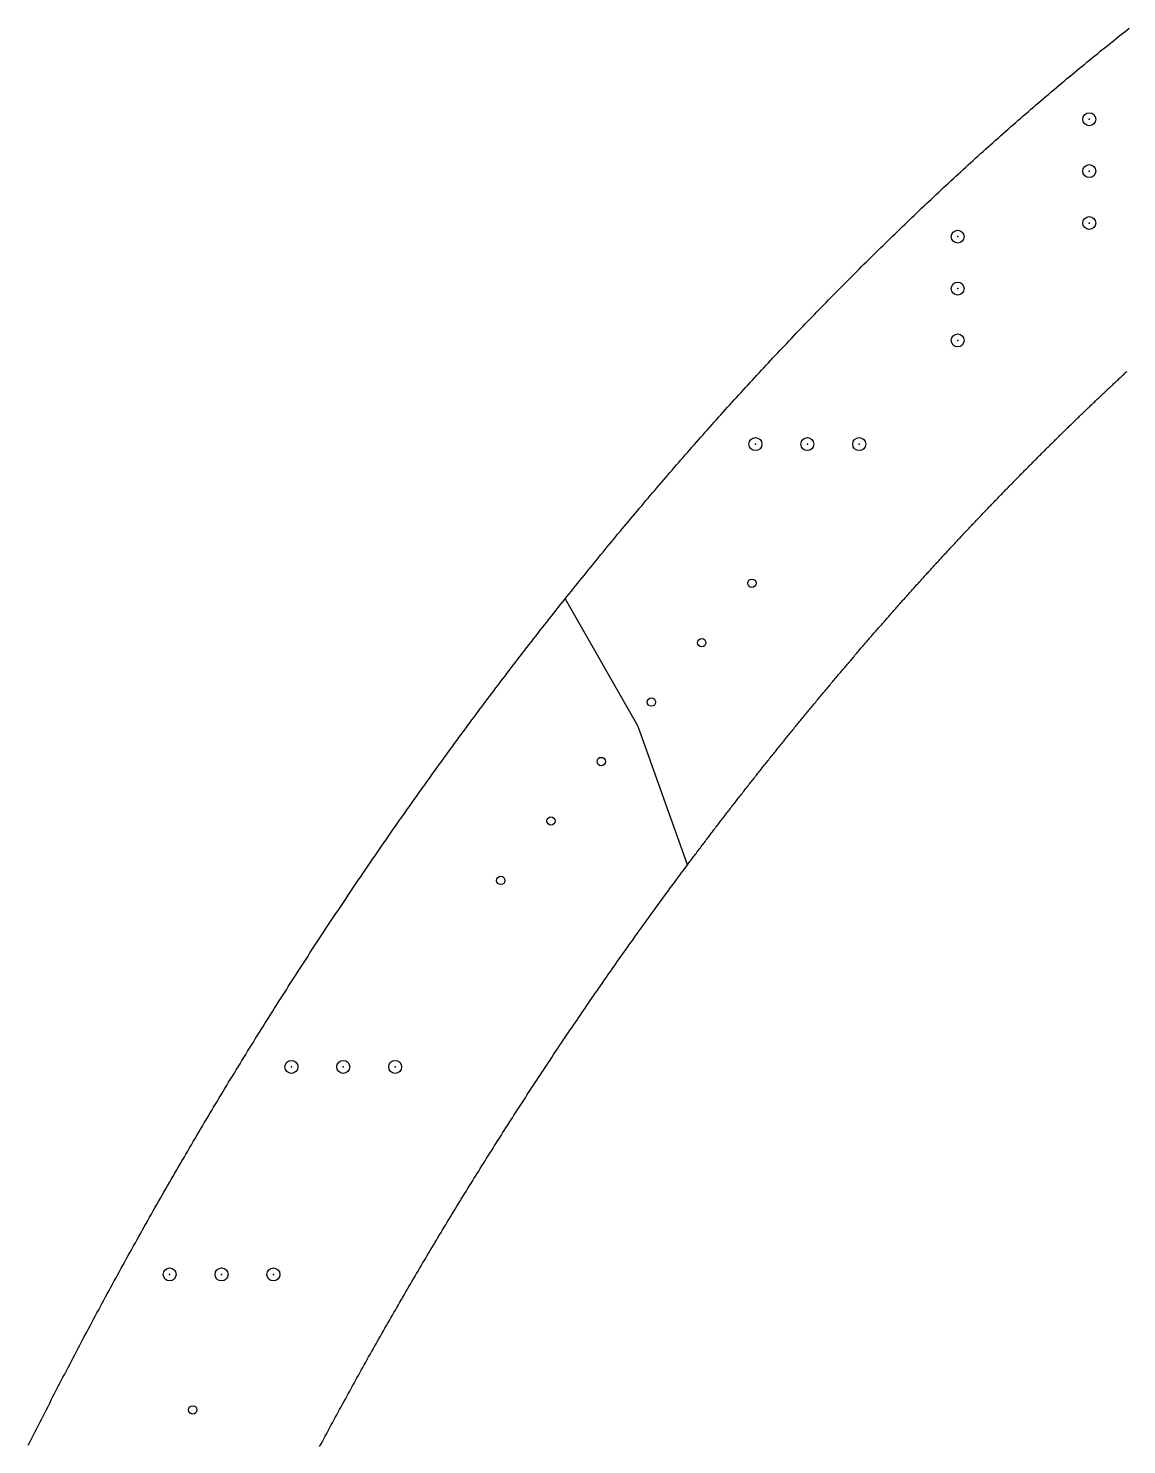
# Model space of a CAD drawing. Extents: x 44 to 491, y 65 to 774.
# Drawn here: x 108.4 to 193.1, y 388.1 to 497.2 of the extents above; entities that cross this region are included whole.
import ezdxf

# ---------------------------------------------------------------- set-up
doc = ezdxf.new("R2010")
doc.units = 0
doc.header["$PDMODE"] = 32
doc.header["$PDSIZE"] = 1
doc.layers.get('0').update_dxf_attribs({"linetype": 'CONTINUOUS'})
doc.layers.add('DRILLING', color=3, linetype='CONTINUOUS')
doc.layers.add('ENGRAVE', color=4, linetype='CONTINUOUS')

# ---------------------------------------------------------------- blocks, each defined once
blk = doc.blocks.new('*U199')
at = {"layer": 'ENGRAVE'}
blk.add_point((0, 0), dxfattribs=at)
blk = doc.blocks.new('*U200')
at = {"layer": 'ENGRAVE', "color": 0, "linetype": 'BYBLOCK'}
for p in [(0, 0), (4, 0), (8, 0)]:
    blk.add_blockref('*U199', p, dxfattribs=at)
blk = doc.blocks.new('*U201')
at = {"layer": 'ENGRAVE'}
blk.add_point((0, 0), dxfattribs=at)
blk = doc.blocks.new('*U202')
at = {"layer": 'ENGRAVE', "color": 0, "linetype": 'BYBLOCK'}
for p in [(0, 0), (4, 0), (8, 0)]:
    blk.add_blockref('*U201', p, dxfattribs=at)
blk = doc.blocks.new('*U203')
at = {"layer": 'ENGRAVE'}
blk.add_point((0, 0), dxfattribs=at)
blk = doc.blocks.new('*U204')
at = {"layer": 'ENGRAVE', "color": 0, "linetype": 'BYBLOCK'}
for p in [(0, 0), (4, 0), (8, 0)]:
    blk.add_blockref('*U203', p, dxfattribs=at)
blk = doc.blocks.new('*U207')
at = {"layer": 'ENGRAVE'}
blk.add_point((0, 0), dxfattribs=at)
blk = doc.blocks.new('*U208')
at = {"layer": 'ENGRAVE', "color": 0, "linetype": 'BYBLOCK'}
for p in [(0, 0), (4, 0), (8, 0)]:
    blk.add_blockref('*U207', p, dxfattribs=at)
blk = doc.blocks.new('*U209')
at = {"layer": 'ENGRAVE'}
blk.add_point((0, 0), dxfattribs=at)
blk = doc.blocks.new('*U210')
at = {"layer": 'ENGRAVE', "color": 0, "linetype": 'BYBLOCK'}
for p in [(0, 0), (4, 0), (8, 0)]:
    blk.add_blockref('*U209', p, dxfattribs=at)

msp = doc.modelspace()

# ---------------------------------------------------------------- linework, layer by layer
for p, q in [((149.8253, 453.2452), (155.4147, 443.5)), ((155.489, 443.339), (155.4147, 443.5)), ((159.2693, 432.7598), (155.489, 443.339))]:
    msp.add_line(p, q)
for points in [[(149.825, 453.245, 0), (149.987, 453.447, 0), (150.148, 453.649, 0), (150.31, 453.85, 0), (150.471, 454.051, 0), (150.633, 454.253, 0), (150.795, 454.454, 0), (150.957, 454.655, 0), (151.12, 454.856, 0), (151.282, 455.056, 0), (151.445, 455.257, 0), (151.608, 455.458, 0), (151.771, 455.658, 0), (151.934, 455.858, 0), (152.097, 456.058, 0), (152.26, 456.258, 0), (152.424, 456.458, 0), (152.588, 456.658, 0), (152.752, 456.858, 0), (152.916, 457.057, 0), (153.08, 457.256, 0), (153.244, 457.456, 0), (153.409, 457.655, 0), (153.573, 457.854, 0), (153.738, 458.053, 0), (153.903, 458.251, 0), (154.068, 458.45, 0), (154.233, 458.648, 0), (154.399, 458.847, 0), (154.564, 459.045, 0), (154.73, 459.243, 0), (154.896, 459.441, 0), (155.062, 459.639, 0), (155.228, 459.837, 0), (155.394, 460.034, 0), (155.561, 460.232, 0), (155.728, 460.429, 0), (155.894, 460.626, 0), (156.061, 460.823, 0), (156.228, 461.02, 0), (156.396, 461.217, 0), (156.563, 461.414, 0), (156.731, 461.61, 0), (156.898, 461.807, 0), (157.066, 462.003, 0), (157.234, 462.199, 0), (157.402, 462.395, 0), (157.571, 462.591, 0), (157.739, 462.787, 0), (157.908, 462.982, 0), (158.077, 463.178, 0), (158.246, 463.373, 0), (158.415, 463.568, 0), (158.584, 463.763, 0), (158.753, 463.958, 0), (158.923, 464.153, 0), (159.093, 464.347, 0), (159.263, 464.542, 0), (159.433, 464.736, 0), (159.603, 464.93, 0), (159.774, 465.124, 0), (159.944, 465.318, 0), (160.115, 465.512, 0), (160.286, 465.705, 0), (160.457, 465.899, 0), (160.629, 466.092, 0), (160.8, 466.285, 0), (160.972, 466.478, 0), (161.143, 466.671, 0), (161.315, 466.863, 0), (161.488, 467.056, 0), (161.66, 467.248, 0), (161.832, 467.441, 0), (162.005, 467.633, 0), (162.178, 467.824, 0), (162.351, 468.016, 0), (162.524, 468.208, 0), (162.697, 468.399, 0), (162.871, 468.59, 0), (163.045, 468.781, 0), (163.219, 468.972, 0), (163.393, 469.163, 0), (163.567, 469.354, 0), (163.741, 469.544, 0), (163.916, 469.734, 0), (164.091, 469.924, 0), (164.266, 470.114, 0), (164.441, 470.304, 0), (164.616, 470.494, 0), (164.792, 470.683, 0), (164.968, 470.872, 0), (165.143, 471.062, 0), (165.319, 471.251, 0), (165.496, 471.439, 0), (165.672, 471.628, 0), (165.849, 471.816, 0), (166.025, 472.005, 0), (166.202, 472.193, 0), (166.379, 472.381, 0), (166.557, 472.569, 0), (166.734, 472.756, 0), (166.912, 472.944, 0), (167.09, 473.131, 0), (167.268, 473.318, 0), (167.446, 473.505, 0), (167.624, 473.692, 0), (167.802, 473.879, 0), (167.981, 474.065, 0), (168.16, 474.251, 0), (168.339, 474.438, 0), (168.518, 474.624, 0), (168.697, 474.81, 0), (168.877, 474.995, 0), (169.057, 475.181, 0), (169.236, 475.366, 0), (169.416, 475.551, 0), (169.597, 475.736, 0), (169.777, 475.921, 0), (169.957, 476.106, 0), (170.138, 476.29, 0), (170.319, 476.475, 0), (170.5, 476.659, 0), (170.681, 476.843, 0), (170.863, 477.027, 0), (171.044, 477.211, 0), (171.226, 477.394, 0), (171.408, 477.578, 0), (171.59, 477.761, 0), (171.772, 477.944, 0), (171.954, 478.127, 0), (172.137, 478.31, 0), (172.319, 478.492, 0), (172.502, 478.675, 0), (172.685, 478.857, 0), (172.868, 479.039, 0), (173.052, 479.221, 0), (173.235, 479.403, 0), (173.419, 479.584, 0), (173.602, 479.766, 0), (173.786, 479.947, 0), (173.971, 480.128, 0), (174.155, 480.309, 0), (174.339, 480.49, 0), (174.524, 480.67, 0), (174.709, 480.851, 0), (174.894, 481.031, 0), (175.079, 481.211, 0), (175.264, 481.391, 0), (175.45, 481.571, 0), (175.635, 481.75, 0), (175.821, 481.929, 0), (176.007, 482.109, 0), (176.193, 482.288, 0), (176.38, 482.466, 0), (176.566, 482.645, 0), (176.753, 482.823, 0), (176.94, 483.002, 0), (177.127, 483.18, 0), (177.314, 483.358, 0), (177.502, 483.535, 0), (177.689, 483.713, 0), (177.877, 483.89, 0), (178.065, 484.067, 0), (178.253, 484.244, 0), (178.441, 484.421, 0), (178.63, 484.597, 0), (178.819, 484.774, 0), (179.007, 484.95, 0), (179.196, 485.126, 0), (179.386, 485.302, 0), (179.575, 485.477, 0), (179.765, 485.652, 0), (179.954, 485.828, 0), (180.144, 486.003, 0), (180.335, 486.177, 0), (180.525, 486.352, 0), (180.716, 486.526, 0), (180.906, 486.7, 0), (181.097, 486.874, 0), (181.288, 487.048, 0), (181.48, 487.221, 0), (181.671, 487.395, 0), (181.863, 487.568, 0), (182.055, 487.741, 0), (182.247, 487.913, 0), (182.439, 488.086, 0), (182.632, 488.258, 0), (182.824, 488.43, 0), (183.017, 488.602, 0), (183.21, 488.773, 0), (183.403, 488.945, 0), (183.597, 489.116, 0), (183.79, 489.287, 0), (183.984, 489.458, 0), (184.178, 489.628, 0), (184.372, 489.798, 0), (184.567, 489.968, 0), (184.761, 490.138, 0), (184.956, 490.308, 0), (185.151, 490.477, 0), (185.346, 490.646, 0), (185.542, 490.815, 0), (185.737, 490.984, 0), (185.933, 491.153, 0), (186.129, 491.321, 0), (186.325, 491.489, 0), (186.521, 491.657, 0), (186.718, 491.824, 0), (186.915, 491.992, 0), (187.111, 492.159, 0), (187.309, 492.326, 0), (187.506, 492.493, 0), (187.703, 492.659, 0), (187.901, 492.826, 0), (188.099, 492.992, 0), (188.297, 493.157, 0), (188.495, 493.323, 0), (188.694, 493.488, 0), (188.892, 493.653, 0), (189.091, 493.818, 0), (189.29, 493.983, 0), (189.489, 494.147, 0), (189.689, 494.312, 0), (189.888, 494.476, 0), (190.088, 494.639, 0), (190.288, 494.803, 0), (190.488, 494.966, 0), (190.688, 495.129, 0), (190.889, 495.292, 0), (191.09, 495.455, 0), (191.29, 495.617, 0), (191.492, 495.779, 0), (191.693, 495.941, 0), (191.894, 496.103, 0), (192.096, 496.264, 0), (192.298, 496.425, 0), (192.5, 496.586, 0), (192.702, 496.747, 0), (192.904, 496.907, 0), (193.107, 497.067, 0), (193.31, 497.227, 0)], [(159.269, 432.76, 0), (159.331, 432.842, 0), (159.392, 432.924, 0), (159.453, 433.006, 0), (159.514, 433.088, 0), (159.576, 433.169, 0), (159.637, 433.251, 0), (159.699, 433.333, 0), (159.76, 433.415, 0), (159.821, 433.497, 0), (159.883, 433.578, 0), (159.944, 433.66, 0), (160.006, 433.742, 0), (160.068, 433.824, 0), (160.129, 433.905, 0), (160.191, 433.987, 0), (160.252, 434.069, 0), (160.314, 434.15, 0), (160.376, 434.232, 0), (160.437, 434.313, 0), (160.499, 434.395, 0), (160.561, 434.477, 0), (160.623, 434.558, 0), (160.685, 434.639, 0), (160.746, 434.721, 0), (160.808, 434.802, 0), (160.87, 434.884, 0), (160.932, 434.965, 0), (160.994, 435.047, 0), (161.056, 435.128, 0), (161.118, 435.209, 0), (161.18, 435.291, 0), (161.242, 435.372, 0), (161.304, 435.453, 0), (161.366, 435.534, 0), (161.428, 435.616, 0), (161.49, 435.697, 0), (161.553, 435.778, 0), (161.615, 435.859, 0), (161.677, 435.94, 0), (161.739, 436.022, 0), (161.802, 436.103, 0), (161.864, 436.184, 0), (161.926, 436.265, 0), (161.989, 436.346, 0), (162.051, 436.427, 0), (162.113, 436.508, 0), (162.176, 436.589, 0), (162.238, 436.67, 0), (162.301, 436.751, 0), (162.363, 436.832, 0), (162.426, 436.913, 0), (162.489, 436.994, 0), (162.551, 437.074, 0), (162.614, 437.155, 0), (162.676, 437.236, 0), (162.739, 437.317, 0), (162.802, 437.398, 0), (162.865, 437.479, 0), (162.927, 437.559, 0), (162.99, 437.64, 0), (163.053, 437.721, 0), (163.116, 437.801, 0), (163.179, 437.882, 0), (163.242, 437.963, 0), (163.305, 438.043, 0), (163.367, 438.124, 0), (163.43, 438.205, 0), (163.493, 438.285, 0), (163.557, 438.366, 0), (163.62, 438.446, 0), (163.683, 438.527, 0), (163.746, 438.607, 0), (163.809, 438.688, 0), (163.872, 438.768, 0), (163.935, 438.849, 0), (163.999, 438.929, 0), (164.062, 439.01, 0), (164.125, 439.09, 0), (164.188, 439.17, 0), (164.252, 439.251, 0), (164.315, 439.331, 0), (164.379, 439.411, 0), (164.442, 439.492, 0), (164.505, 439.572, 0), (164.569, 439.652, 0), (164.632, 439.732, 0), (164.696, 439.813, 0), (164.76, 439.893, 0), (164.823, 439.973, 0), (164.887, 440.053, 0), (164.95, 440.133, 0), (165.014, 440.213, 0), (165.078, 440.293, 0), (165.142, 440.374, 0), (165.205, 440.454, 0), (165.269, 440.534, 0), (165.333, 440.614, 0), (165.397, 440.694, 0), (165.461, 440.774, 0), (165.524, 440.854, 0), (165.588, 440.934, 0), (165.652, 441.013, 0), (165.716, 441.093, 0), (165.78, 441.173, 0), (165.844, 441.253, 0), (165.908, 441.333, 0), (165.972, 441.413, 0), (166.037, 441.493, 0), (166.101, 441.572, 0), (166.165, 441.652, 0), (166.229, 441.732, 0), (166.293, 441.812, 0), (166.357, 441.891, 0), (166.422, 441.971, 0), (166.486, 442.051, 0), (166.55, 442.13, 0), (166.615, 442.21, 0), (166.679, 442.289, 0), (166.743, 442.369, 0), (166.808, 442.449, 0), (166.872, 442.528, 0), (166.937, 442.608, 0), (167.001, 442.687, 0), (167.066, 442.767, 0), (167.13, 442.846, 0), (167.195, 442.926, 0), (167.259, 443.005, 0), (167.324, 443.084, 0), (167.389, 443.164, 0), (167.453, 443.243, 0), (167.518, 443.322, 0), (167.583, 443.402, 0), (167.648, 443.481, 0), (167.712, 443.56, 0), (167.777, 443.639, 0), (167.842, 443.719, 0), (167.907, 443.798, 0), (167.972, 443.877, 0), (168.037, 443.956, 0), (168.102, 444.035, 0), (168.166, 444.114, 0), (168.231, 444.194, 0), (168.296, 444.273, 0), (168.362, 444.352, 0), (168.427, 444.431, 0), (168.492, 444.51, 0), (168.557, 444.589, 0), (168.622, 444.668, 0), (168.687, 444.747, 0), (168.752, 444.826, 0), (168.817, 444.904, 0), (168.883, 444.983, 0), (168.948, 445.062, 0), (169.013, 445.141, 0), (169.079, 445.22, 0), (169.144, 445.299, 0), (169.209, 445.377, 0), (169.275, 445.456, 0), (169.34, 445.535, 0), (169.405, 445.614, 0), (169.471, 445.692, 0), (169.536, 445.771, 0), (169.602, 445.85, 0), (169.667, 445.928, 0), (169.733, 446.007, 0), (169.799, 446.085, 0), (169.864, 446.164, 0), (169.93, 446.242, 0), (169.995, 446.321, 0), (170.061, 446.399, 0), (170.127, 446.478, 0), (170.193, 446.556, 0), (170.258, 446.635, 0), (170.324, 446.713, 0), (170.39, 446.791, 0), (170.456, 446.87, 0), (170.522, 446.948, 0), (170.587, 447.026, 0), (170.653, 447.105, 0), (170.719, 447.183, 0), (170.785, 447.261, 0), (170.851, 447.339, 0), (170.917, 447.418, 0), (170.983, 447.496, 0), (171.049, 447.574, 0), (171.115, 447.652, 0), (171.181, 447.73, 0), (171.247, 447.808, 0), (171.313, 447.886, 0), (171.38, 447.964, 0), (171.446, 448.042, 0), (171.512, 448.12, 0), (171.578, 448.198, 0), (171.644, 448.276, 0), (171.71, 448.353, 0), (171.777, 448.431, 0), (171.843, 448.509, 0), (171.909, 448.587, 0), (171.975, 448.664, 0), (172.042, 448.742, 0), (172.108, 448.819, 0), (172.174, 448.897, 0), (172.241, 448.975, 0), (172.307, 449.052, 0), (172.373, 449.13, 0), (172.44, 449.207, 0), (172.506, 449.284, 0), (172.573, 449.362, 0), (172.639, 449.439, 0), (172.705, 449.517, 0), (172.772, 449.594, 0), (172.838, 449.671, 0), (172.905, 449.748, 0), (172.972, 449.825, 0), (173.038, 449.903, 0), (173.105, 449.98, 0), (173.171, 450.057, 0), (173.238, 450.134, 0), (173.305, 450.211, 0), (173.371, 450.288, 0), (173.438, 450.365, 0), (173.505, 450.442, 0), (173.571, 450.519, 0), (173.638, 450.596, 0), (173.705, 450.672, 0), (173.771, 450.749, 0), (173.838, 450.826, 0), (173.905, 450.903, 0), (173.972, 450.979, 0), (174.039, 451.056, 0), (174.106, 451.133, 0), (174.172, 451.209, 0), (174.239, 451.286, 0), (174.306, 451.362, 0), (174.373, 451.439, 0), (174.44, 451.515, 0), (174.507, 451.592, 0), (174.574, 451.668, 0), (174.641, 451.744, 0), (174.708, 451.821, 0), (174.775, 451.897, 0), (174.842, 451.973, 0), (174.909, 452.05, 0), (174.976, 452.126, 0), (175.044, 452.202, 0), (175.111, 452.278, 0), (175.178, 452.354, 0), (175.245, 452.43, 0), (175.312, 452.506, 0), (175.38, 452.582, 0), (175.447, 452.658, 0), (175.514, 452.734, 0), (175.581, 452.81, 0), (175.649, 452.886, 0), (175.716, 452.961, 0), (175.783, 453.037, 0), (175.851, 453.113, 0), (175.918, 453.189, 0), (175.985, 453.264, 0), (176.053, 453.34, 0), (176.12, 453.416, 0), (176.188, 453.491, 0), (176.255, 453.567, 0), (176.323, 453.642, 0), (176.39, 453.718, 0), (176.458, 453.793, 0), (176.525, 453.868, 0), (176.593, 453.944, 0), (176.66, 454.019, 0), (176.728, 454.094, 0), (176.796, 454.17, 0), (176.863, 454.245, 0), (176.931, 454.32, 0), (176.999, 454.395, 0), (177.066, 454.47, 0), (177.134, 454.545, 0), (177.202, 454.62, 0), (177.27, 454.695, 0), (177.338, 454.77, 0), (177.405, 454.845, 0), (177.473, 454.92, 0), (177.541, 454.995, 0), (177.609, 455.07, 0), (177.677, 455.145, 0), (177.745, 455.219, 0), (177.813, 455.294, 0), (177.881, 455.369, 0), (177.949, 455.443, 0), (178.017, 455.518, 0), (178.085, 455.593, 0), (178.153, 455.667, 0), (178.221, 455.742, 0), (178.289, 455.816, 0), (178.357, 455.891, 0), (178.426, 455.965, 0), (178.494, 456.04, 0), (178.562, 456.114, 0), (178.63, 456.188, 0), (178.699, 456.263, 0), (178.767, 456.337, 0), (178.835, 456.411, 0), (178.904, 456.486, 0), (178.972, 456.56, 0), (179.041, 456.634, 0), (179.109, 456.708, 0), (179.178, 456.782, 0), (179.246, 456.857, 0), (179.315, 456.931, 0), (179.383, 457.005, 0), (179.452, 457.079, 0), (179.521, 457.153, 0), (179.589, 457.227, 0), (179.658, 457.301, 0), (179.727, 457.375, 0), (179.796, 457.449, 0), (179.865, 457.523, 0), (179.933, 457.596, 0), (180.002, 457.67, 0), (180.071, 457.744, 0), (180.14, 457.818, 0), (180.209, 457.892, 0), (180.278, 457.965, 0), (180.347, 458.039, 0), (180.416, 458.113, 0), (180.485, 458.186, 0), (180.554, 458.26, 0), (180.624, 458.334, 0), (180.693, 458.407, 0), (180.762, 458.481, 0), (180.831, 458.554, 0), (180.9, 458.628, 0), (180.97, 458.701, 0), (181.039, 458.775, 0), (181.108, 458.848, 0), (181.178, 458.922, 0), (181.247, 458.995, 0), (181.317, 459.068, 0), (181.386, 459.142, 0), (181.456, 459.215, 0), (181.525, 459.288, 0), (181.595, 459.362, 0), (181.664, 459.435, 0), (181.734, 459.508, 0), (181.804, 459.581, 0), (181.873, 459.654, 0), (181.943, 459.728, 0), (182.013, 459.801, 0), (182.083, 459.874, 0), (182.153, 459.947, 0), (182.222, 460.02, 0), (182.292, 460.093, 0), (182.362, 460.166, 0), (182.432, 460.239, 0), (182.502, 460.312, 0), (182.572, 460.385, 0), (182.642, 460.458, 0), (182.712, 460.531, 0), (182.783, 460.603, 0), (182.853, 460.676, 0), (182.923, 460.749, 0), (182.993, 460.822, 0), (183.063, 460.895, 0), (183.134, 460.967, 0), (183.204, 461.04, 0), (183.274, 461.113, 0), (183.345, 461.186, 0), (183.415, 461.258, 0), (183.485, 461.331, 0), (183.556, 461.403, 0), (183.626, 461.476, 0), (183.697, 461.549, 0), (183.767, 461.621, 0), (183.838, 461.694, 0), (183.909, 461.766, 0), (183.979, 461.839, 0), (184.05, 461.911, 0), (184.121, 461.984, 0), (184.192, 462.056, 0), (184.262, 462.128, 0), (184.333, 462.201, 0), (184.404, 462.273, 0), (184.475, 462.345, 0), (184.546, 462.418, 0), (184.617, 462.49, 0), (184.688, 462.562, 0), (184.759, 462.634, 0), (184.83, 462.707, 0), (184.901, 462.779, 0), (184.972, 462.851, 0), (185.043, 462.923, 0), (185.114, 462.995, 0), (185.185, 463.067, 0), (185.256, 463.139, 0), (185.328, 463.211, 0), (185.399, 463.283, 0), (185.47, 463.355, 0), (185.542, 463.427, 0), (185.613, 463.499, 0), (185.684, 463.571, 0), (185.756, 463.643, 0), (185.827, 463.715, 0), (185.898, 463.786, 0), (185.97, 463.858, 0), (186.041, 463.93, 0), (186.113, 464.001, 0), (186.185, 464.073, 0), (186.256, 464.145, 0), (186.328, 464.216, 0), (186.399, 464.288, 0), (186.471, 464.36, 0), (186.543, 464.431, 0), (186.614, 464.503, 0), (186.686, 464.574, 0), (186.758, 464.646, 0), (186.83, 464.717, 0), (186.901, 464.788, 0), (186.973, 464.86, 0), (187.045, 464.931, 0), (187.117, 465.002, 0), (187.189, 465.073, 0), (187.261, 465.145, 0), (187.332, 465.216, 0), (187.404, 465.287, 0), (187.476, 465.358, 0), (187.548, 465.429, 0), (187.62, 465.5, 0), (187.692, 465.571, 0), (187.764, 465.642, 0), (187.836, 465.713, 0), (187.909, 465.784, 0), (187.981, 465.855, 0), (188.053, 465.926, 0), (188.125, 465.997, 0), (188.197, 466.067, 0), (188.269, 466.138, 0), (188.341, 466.209, 0), (188.413, 466.279, 0), (188.486, 466.35, 0), (188.558, 466.42, 0), (188.63, 466.491, 0), (188.702, 466.561, 0), (188.774, 466.632, 0), (188.847, 466.702, 0), (188.919, 466.772, 0), (188.991, 466.843, 0), (189.064, 466.913, 0), (189.136, 466.983, 0), (189.208, 467.053, 0), (189.281, 467.124, 0), (189.353, 467.194, 0), (189.426, 467.264, 0), (189.498, 467.334, 0), (189.57, 467.404, 0), (189.643, 467.474, 0), (189.715, 467.543, 0), (189.788, 467.613, 0), (189.86, 467.683, 0), (189.933, 467.753, 0), (190.005, 467.823, 0), (190.078, 467.892, 0), (190.151, 467.962, 0), (190.223, 468.032, 0), (190.296, 468.101, 0), (190.368, 468.171, 0), (190.441, 468.24, 0), (190.514, 468.31, 0), (190.586, 468.379, 0), (190.659, 468.448, 0), (190.732, 468.518, 0), (190.804, 468.587, 0), (190.877, 468.656, 0), (190.95, 468.725, 0), (191.023, 468.795, 0), (191.096, 468.864, 0), (191.168, 468.933, 0), (191.241, 469.002, 0), (191.314, 469.071, 0), (191.387, 469.14, 0), (191.46, 469.209, 0), (191.533, 469.277, 0), (191.606, 469.346, 0), (191.679, 469.415, 0), (191.752, 469.484, 0), (191.825, 469.552, 0), (191.898, 469.621, 0), (191.971, 469.69, 0), (192.044, 469.758, 0), (192.117, 469.827, 0), (192.19, 469.895, 0), (192.263, 469.964, 0), (192.336, 470.032, 0), (192.409, 470.1, 0), (192.482, 470.169, 0), (192.555, 470.237, 0), (192.628, 470.305, 0), (192.701, 470.373, 0), (192.775, 470.441, 0), (192.848, 470.509, 0), (192.921, 470.577, 0), (192.994, 470.645, 0), (193.068, 470.713, 0), (193.141, 470.781, 0)], [(108.437, 388.003, 0), (108.563, 388.253, 0), (108.688, 388.504, 0), (108.814, 388.755, 0), (108.94, 389.005, 0), (109.066, 389.256, 0), (109.193, 389.506, 0), (109.32, 389.756, 0), (109.446, 390.006, 0), (109.573, 390.256, 0), (109.7, 390.506, 0), (109.828, 390.756, 0), (109.955, 391.006, 0), (110.083, 391.256, 0), (110.211, 391.505, 0), (110.339, 391.755, 0), (110.467, 392.004, 0), (110.595, 392.254, 0), (110.724, 392.503, 0), (110.853, 392.752, 0), (110.982, 393.001, 0), (111.111, 393.25, 0), (111.24, 393.499, 0), (111.369, 393.748, 0), (111.499, 393.996, 0), (111.629, 394.245, 0), (111.759, 394.493, 0), (111.889, 394.742, 0), (112.019, 394.99, 0), (112.15, 395.238, 0), (112.28, 395.487, 0), (112.411, 395.735, 0), (112.542, 395.983, 0), (112.673, 396.23, 0), (112.805, 396.478, 0), (112.936, 396.726, 0), (113.068, 396.974, 0), (113.2, 397.221, 0), (113.332, 397.468, 0), (113.464, 397.716, 0), (113.596, 397.963, 0), (113.729, 398.21, 0), (113.862, 398.457, 0), (113.995, 398.704, 0), (114.128, 398.951, 0), (114.261, 399.198, 0), (114.395, 399.444, 0), (114.528, 399.691, 0), (114.662, 399.937, 0), (114.796, 400.184, 0), (114.93, 400.43, 0), (115.065, 400.676, 0), (115.199, 400.922, 0), (115.334, 401.168, 0), (115.469, 401.414, 0), (115.604, 401.66, 0), (115.739, 401.906, 0), (115.874, 402.151, 0), (116.01, 402.397, 0), (116.146, 402.642, 0), (116.282, 402.887, 0), (116.418, 403.133, 0), (116.554, 403.378, 0), (116.691, 403.623, 0), (116.827, 403.868, 0), (116.964, 404.112, 0), (117.101, 404.357, 0), (117.238, 404.602, 0), (117.376, 404.846, 0), (117.513, 405.091, 0), (117.651, 405.335, 0), (117.789, 405.579, 0), (117.927, 405.823, 0), (118.065, 406.067, 0), (118.203, 406.311, 0), (118.342, 406.555, 0), (118.481, 406.799, 0), (118.62, 407.042, 0), (118.759, 407.286, 0), (118.898, 407.529, 0), (119.038, 407.773, 0), (119.177, 408.016, 0), (119.317, 408.259, 0), (119.457, 408.502, 0), (119.597, 408.745, 0), (119.738, 408.988, 0), (119.878, 409.23, 0), (120.019, 409.473, 0), (120.16, 409.715, 0), (120.301, 409.958, 0), (120.442, 410.2, 0), (120.583, 410.442, 0), (120.725, 410.684, 0), (120.867, 410.926, 0), (121.009, 411.168, 0), (121.151, 411.41, 0), (121.293, 411.652, 0), (121.435, 411.893, 0), (121.578, 412.135, 0), (121.721, 412.376, 0), (121.864, 412.617, 0), (122.007, 412.858, 0), (122.15, 413.099, 0), (122.294, 413.34, 0), (122.438, 413.581, 0), (122.582, 413.822, 0), (122.726, 414.063, 0), (122.87, 414.303, 0), (123.014, 414.543, 0), (123.159, 414.784, 0), (123.304, 415.024, 0), (123.449, 415.264, 0), (123.594, 415.504, 0), (123.739, 415.744, 0), (123.884, 415.984, 0), (124.03, 416.223, 0), (124.176, 416.463, 0), (124.322, 416.702, 0), (124.468, 416.941, 0), (124.614, 417.181, 0), (124.761, 417.42, 0), (124.908, 417.659, 0), (125.055, 417.898, 0), (125.202, 418.136, 0), (125.349, 418.375, 0), (125.496, 418.614, 0), (125.644, 418.852, 0), (125.792, 419.091, 0), (125.94, 419.329, 0), (126.088, 419.567, 0), (126.236, 419.805, 0), (126.385, 420.043, 0), (126.533, 420.281, 0), (126.682, 420.518, 0), (126.831, 420.756, 0), (126.98, 420.993, 0), (127.13, 421.231, 0), (127.279, 421.468, 0), (127.429, 421.705, 0), (127.579, 421.942, 0), (127.729, 422.179, 0), (127.879, 422.416, 0), (128.03, 422.652, 0), (128.181, 422.889, 0), (128.331, 423.125, 0), (128.482, 423.362, 0), (128.634, 423.598, 0), (128.785, 423.834, 0), (128.936, 424.07, 0), (129.088, 424.306, 0), (129.24, 424.542, 0), (129.392, 424.777, 0), (129.544, 425.013, 0), (129.697, 425.248, 0), (129.849, 425.484, 0), (130.002, 425.719, 0), (130.155, 425.954, 0), (130.308, 426.189, 0), (130.462, 426.424, 0), (130.615, 426.659, 0), (130.769, 426.893, 0), (130.923, 427.128, 0), (131.077, 427.362, 0), (131.231, 427.596, 0), (131.385, 427.83, 0), (131.54, 428.064, 0), (131.695, 428.298, 0), (131.85, 428.532, 0), (132.005, 428.766, 0), (132.16, 428.999, 0), (132.315, 429.233, 0), (132.471, 429.466, 0), (132.627, 429.699, 0), (132.783, 429.932, 0), (132.939, 430.165, 0), (133.095, 430.398, 0), (133.252, 430.631, 0), (133.409, 430.863, 0), (133.565, 431.096, 0), (133.723, 431.328, 0), (133.88, 431.561, 0), (134.037, 431.793, 0), (134.195, 432.025, 0), (134.353, 432.257, 0), (134.511, 432.488, 0), (134.669, 432.72, 0), (134.827, 432.951, 0), (134.986, 433.183, 0), (135.144, 433.414, 0), (135.303, 433.645, 0), (135.462, 433.876, 0), (135.621, 434.107, 0), (135.781, 434.338, 0), (135.94, 434.568, 0), (136.1, 434.799, 0), (136.26, 435.029, 0), (136.42, 435.26, 0), (136.58, 435.49, 0), (136.741, 435.72, 0), (136.902, 435.95, 0), (137.062, 436.179, 0), (137.223, 436.409, 0), (137.385, 436.638, 0), (137.546, 436.868, 0), (137.707, 437.097, 0), (137.869, 437.326, 0), (138.031, 437.555, 0), (138.193, 437.784, 0), (138.355, 438.013, 0), (138.518, 438.241, 0), (138.681, 438.47, 0), (138.843, 438.698, 0), (139.006, 438.926, 0), (139.17, 439.154, 0), (139.333, 439.382, 0), (139.496, 439.61, 0), (139.66, 439.838, 0), (139.824, 440.065, 0), (139.988, 440.293, 0), (140.152, 440.52, 0), (140.317, 440.747, 0), (140.482, 440.974, 0), (140.646, 441.201, 0), (140.811, 441.428, 0), (140.977, 441.655, 0), (141.142, 441.881, 0), (141.307, 442.107, 0), (141.473, 442.334, 0), (141.639, 442.56, 0), (141.805, 442.786, 0), (141.972, 443.011, 0), (142.138, 443.237, 0), (142.305, 443.463, 0), (142.472, 443.688, 0), (142.639, 443.913, 0), (142.806, 444.138, 0), (142.973, 444.363, 0), (143.141, 444.588, 0), (143.309, 444.813, 0), (143.477, 445.037, 0), (143.645, 445.262, 0), (143.813, 445.486, 0), (143.982, 445.71, 0), (144.151, 445.934, 0), (144.32, 446.158, 0), (144.489, 446.382, 0), (144.658, 446.605, 0), (144.828, 446.829, 0), (144.997, 447.052, 0), (145.167, 447.275, 0), (145.337, 447.498, 0), (145.508, 447.721, 0), (145.678, 447.944, 0), (145.849, 448.166, 0), (146.02, 448.389, 0), (146.191, 448.611, 0), (146.362, 448.833, 0), (146.533, 449.055, 0), (146.705, 449.277, 0), (146.877, 449.499, 0), (147.049, 449.72, 0), (147.221, 449.942, 0), (147.393, 450.163, 0), (147.566, 450.384, 0), (147.738, 450.605, 0), (147.911, 450.826, 0), (148.084, 451.046, 0), (148.258, 451.267, 0), (148.431, 451.487, 0), (148.605, 451.708, 0), (148.778, 451.928, 0), (148.953, 452.148, 0), (149.127, 452.367, 0), (149.301, 452.587, 0), (149.476, 452.807, 0), (149.65, 453.026, 0), (149.825, 453.245, 0)], [(130.896, 387.902, 0), (131.005, 388.106, 0), (131.114, 388.31, 0), (131.224, 388.515, 0), (131.333, 388.719, 0), (131.443, 388.923, 0), (131.553, 389.127, 0), (131.663, 389.331, 0), (131.773, 389.535, 0), (131.883, 389.739, 0), (131.993, 389.943, 0), (132.104, 390.146, 0), (132.214, 390.35, 0), (132.325, 390.554, 0), (132.436, 390.757, 0), (132.547, 390.961, 0), (132.658, 391.164, 0), (132.769, 391.367, 0), (132.88, 391.57, 0), (132.992, 391.774, 0), (133.103, 391.977, 0), (133.215, 392.18, 0), (133.327, 392.382, 0), (133.439, 392.585, 0), (133.551, 392.788, 0), (133.663, 392.991, 0), (133.775, 393.193, 0), (133.888, 393.396, 0), (134, 393.598, 0), (134.113, 393.801, 0), (134.226, 394.003, 0), (134.339, 394.205, 0), (134.452, 394.407, 0), (134.565, 394.61, 0), (134.678, 394.812, 0), (134.792, 395.013, 0), (134.905, 395.215, 0), (135.019, 395.417, 0), (135.133, 395.619, 0), (135.247, 395.82, 0), (135.361, 396.022, 0), (135.475, 396.223, 0), (135.589, 396.425, 0), (135.703, 396.626, 0), (135.818, 396.827, 0), (135.933, 397.029, 0), (136.047, 397.23, 0), (136.162, 397.431, 0), (136.277, 397.632, 0), (136.392, 397.832, 0), (136.508, 398.033, 0), (136.623, 398.234, 0), (136.739, 398.434, 0), (136.854, 398.635, 0), (136.97, 398.835, 0), (137.086, 399.036, 0), (137.202, 399.236, 0), (137.318, 399.436, 0), (137.434, 399.637, 0), (137.551, 399.837, 0), (137.667, 400.037, 0), (137.784, 400.237, 0), (137.901, 400.436, 0), (138.018, 400.636, 0), (138.135, 400.836, 0), (138.252, 401.035, 0), (138.369, 401.235, 0), (138.486, 401.434, 0), (138.604, 401.634, 0), (138.721, 401.833, 0), (138.839, 402.032, 0), (138.957, 402.231, 0), (139.075, 402.43, 0), (139.193, 402.629, 0), (139.311, 402.828, 0), (139.43, 403.027, 0), (139.548, 403.226, 0), (139.667, 403.424, 0), (139.786, 403.623, 0), (139.904, 403.821, 0), (140.023, 404.02, 0), (140.143, 404.218, 0), (140.262, 404.416, 0), (140.381, 404.614, 0), (140.501, 404.812, 0), (140.62, 405.01, 0), (140.74, 405.208, 0), (140.86, 405.406, 0), (140.98, 405.604, 0), (141.1, 405.801, 0), (141.22, 405.999, 0), (141.341, 406.196, 0), (141.461, 406.394, 0), (141.582, 406.591, 0), (141.702, 406.788, 0), (141.823, 406.985, 0), (141.944, 407.182, 0), (142.065, 407.379, 0), (142.186, 407.576, 0), (142.308, 407.773, 0), (142.429, 407.97, 0), (142.551, 408.166, 0), (142.673, 408.363, 0), (142.794, 408.559, 0), (142.916, 408.756, 0), (143.038, 408.952, 0), (143.161, 409.148, 0), (143.283, 409.344, 0), (143.405, 409.54, 0), (143.528, 409.736, 0), (143.651, 409.932, 0), (143.774, 410.128, 0), (143.897, 410.324, 0), (144.02, 410.519, 0), (144.143, 410.715, 0), (144.266, 410.91, 0), (144.39, 411.105, 0), (144.513, 411.301, 0), (144.637, 411.496, 0), (144.761, 411.691, 0), (144.885, 411.886, 0), (145.009, 412.081, 0), (145.133, 412.276, 0), (145.257, 412.47, 0), (145.382, 412.665, 0), (145.506, 412.86, 0), (145.631, 413.054, 0), (145.756, 413.248, 0), (145.881, 413.443, 0), (146.006, 413.637, 0), (146.131, 413.831, 0), (146.256, 414.025, 0), (146.382, 414.219, 0), (146.507, 414.413, 0), (146.633, 414.607, 0), (146.759, 414.8, 0), (146.885, 414.994, 0), (147.011, 415.187, 0), (147.137, 415.381, 0), (147.263, 415.574, 0), (147.39, 415.767, 0), (147.516, 415.96, 0), (147.643, 416.154, 0), (147.77, 416.346, 0), (147.897, 416.539, 0), (148.024, 416.732, 0), (148.151, 416.925, 0), (148.278, 417.117, 0), (148.406, 417.31, 0), (148.533, 417.502, 0), (148.661, 417.695, 0), (148.789, 417.887, 0), (148.916, 418.079, 0), (149.045, 418.271, 0), (149.173, 418.463, 0), (149.301, 418.655, 0), (149.429, 418.847, 0), (149.558, 419.038, 0), (149.687, 419.23, 0), (149.815, 419.421, 0), (149.944, 419.613, 0), (150.073, 419.804, 0), (150.202, 419.995, 0), (150.332, 420.186, 0), (150.461, 420.377, 0), (150.591, 420.568, 0), (150.72, 420.759, 0), (150.85, 420.95, 0), (150.98, 421.141, 0), (151.11, 421.331, 0), (151.24, 421.522, 0), (151.37, 421.712, 0), (151.501, 421.902, 0), (151.631, 422.093, 0), (151.762, 422.283, 0), (151.893, 422.473, 0), (152.024, 422.663, 0), (152.155, 422.852, 0), (152.286, 423.042, 0), (152.417, 423.232, 0), (152.548, 423.421, 0), (152.68, 423.611, 0), (152.812, 423.8, 0), (152.943, 423.989, 0), (153.075, 424.178, 0), (153.207, 424.367, 0), (153.339, 424.556, 0), (153.472, 424.745, 0), (153.604, 424.934, 0), (153.736, 425.122, 0), (153.869, 425.311, 0), (154.002, 425.499, 0), (154.134, 425.688, 0), (154.267, 425.876, 0), (154.4, 426.064, 0), (154.534, 426.252, 0), (154.667, 426.44, 0), (154.8, 426.627, 0), (154.934, 426.815, 0), (155.068, 427.003, 0), (155.201, 427.19, 0), (155.335, 427.377, 0), (155.469, 427.565, 0), (155.603, 427.752, 0), (155.738, 427.939, 0), (155.872, 428.126, 0), (156.006, 428.312, 0), (156.141, 428.499, 0), (156.276, 428.686, 0), (156.411, 428.872, 0), (156.546, 429.058, 0), (156.681, 429.245, 0), (156.816, 429.431, 0), (156.951, 429.617, 0), (157.087, 429.802, 0), (157.222, 429.988, 0), (157.358, 430.174, 0), (157.493, 430.359, 0), (157.629, 430.545, 0), (157.765, 430.73, 0), (157.901, 430.915, 0), (158.038, 431.1, 0), (158.174, 431.285, 0), (158.31, 431.47, 0), (158.447, 431.654, 0), (158.584, 431.839, 0), (158.721, 432.023, 0), (158.858, 432.208, 0), (158.995, 432.392, 0), (159.132, 432.576, 0), (159.269, 432.76, 0)]]:
    msp.add_polyline3d(points)
at = {"layer": 'DRILLING'}
for centre in [(164.2314, 454.4576), (160.3577, 449.8755), (156.4841, 445.2935), (152.6105, 440.7115), (148.7368, 436.1295), (144.8632, 431.5474), (121.1198, 390.7327)]:
    msp.add_circle(centre, 0.3225, dxfattribs=at)

# ---------------------------------------------------------------- block references
at = {"layer": 'ENGRAVE', "xscale": -1, "rotation": 270}
for name, p in [('*U208', (190.2405, 482.2198)), ('*U210', (180.093, 473.1688))]:
    msp.add_blockref(name, p, dxfattribs=at)
at = {"layer": 'ENGRAVE', "xscale": -1}
for name, p in [('*U204', (172.5023, 465.1752)), ('*U202', (136.7223, 417.1752)), ('*U200', (127.3344, 401.1752))]:
    msp.add_blockref(name, p, dxfattribs=at)

doc.saveas('drawing.dxf')
